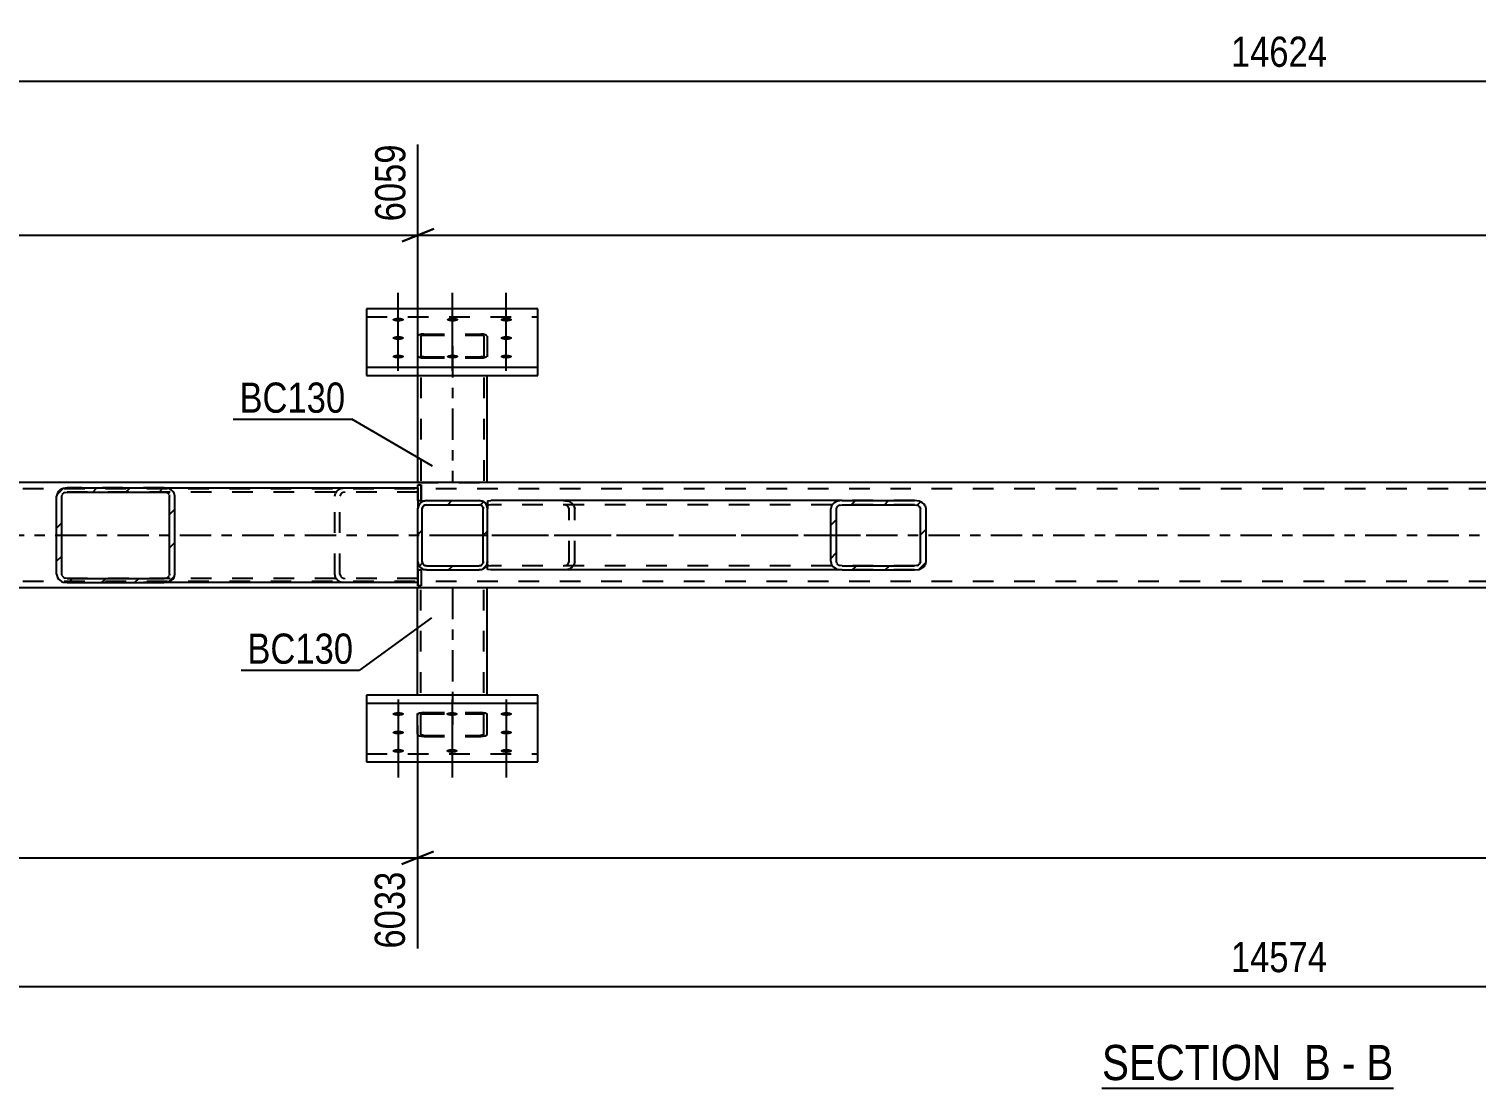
# Model space of a CAD drawing. Header units: millimetres. Extents: x 0 to 1189, y 0 to 841.
# Drawn here: x 302.8 to 440.2, y 292.9 to 393.4 of the extents above; entities that cross this region are included whole.
import ezdxf

# ---------------------------------------------------------------- set-up
doc = ezdxf.new("R2010")
doc.units = ezdxf.units.MM
doc.linetypes.add('DXK_LINE_DOT2', pattern=[3.9198, 1.9599, -1.9599])
doc.linetypes.add('DXK_LINE_DOT3', pattern=[5.9187, 2.979, -0.9799, 0.9799, -0.9799])
doc.styles.add('Arial Narrow', font='ARIALN.TTF', dxfattribs={"height": 0.2})

# ---------------------------------------------------------------- blocks, each defined once
blk = doc.blocks.new('Unknown-814738513-13 - 6341')
at = {"color": 6, "linetype": 'Continuous'}
blk.add_line((404.66, 292.86), (432.31, 292.86), dxfattribs=at)
at = {"color": 0, "linetype": 'Continuous'}
for points in [[(422.77, 293.61), (422.77, 297.11), (404.66, 297.11), (404.66, 293.61)], [(426.38, 293.61), (426.38, 297.11), (423.82, 297.11), (423.82, 293.61)], [(428.7, 293.61), (428.7, 297.11), (427.43, 297.11), (427.43, 293.61)], [(432.31, 293.61), (432.31, 297.11), (429.75, 297.11), (429.75, 293.61)]]:
    blk.add_wipeout(points, dxfattribs=at)
at = {"color": 7, "linetype": 'Continuous', "style": 'Arial Narrow'}
for s, p in [('SECTION ', (404.66, 293.61)), ('B', (423.82, 293.61)), ('B', (429.75, 293.61)), ('-', (427.43, 293.61))]:
    blk.add_text(s, height=3.34, dxfattribs=at).set_placement(p)
blk = doc.blocks.new('Part-814738513-6462 - 6341')
at = {"color": 2, "linetype": 'Continuous'}
for p, q in [((351.14, 330.15), (334.89, 330.15)), ((334.89, 330.15), (334.89, 323.84)), ((351.14, 323.84), (351.14, 330.15)), ((334.89, 329.4), (351.14, 329.4)), ((334.89, 323.84), (351.14, 323.84))]:
    blk.add_line(p, q, dxfattribs=at)
at = {"color": 7, "linetype": 'DXK_LINE_DOT2'}
blk.add_line((334.89, 324.59), (351.14, 324.59), dxfattribs=at)
blk = doc.blocks.new('Part-814738513-6428 - 6341')
at = {"linetype": 'Continuous'}
h = blk.add_hatch(dxfattribs=at)
h.set_pattern_fill('', scale=0.7, style=0, pattern_type=0)
h.set_pattern_definition([(45, (316.074, 340.897), (-1.57154, 1.57154), [])])
h.paths.add_polyline_path([(315.69, 340.84), (316.07, 340.9), (316.4, 341.07), (316.61, 341.33), (316.69, 341.64), (316.69, 349.04), (316.61, 349.34), (316.4, 349.6), (316.07, 349.78), (315.69, 349.84), (306.47, 349.84), (306.08, 349.78), (305.76, 349.6), (305.55, 349.34), (305.47, 349.04), (305.47, 341.64), (305.55, 341.33), (305.76, 341.07), (306.08, 340.9), (306.47, 340.84)])
h.paths.add_polyline_path([(306.28, 341.27), (306.11, 341.35), (306.01, 341.48), (305.97, 341.64), (305.97, 349.04), (306.01, 349.19), (306.11, 349.32), (306.28, 349.41), (306.47, 349.44), (315.69, 349.44), (315.88, 349.41), (316.04, 349.32), (316.15, 349.19), (316.19, 349.04), (316.19, 341.64), (316.15, 341.48), (316.04, 341.35), (315.88, 341.27), (315.69, 341.24), (306.47, 341.24)])
at = {"color": 2, "linetype": 'Continuous'}
for p, q in [((305.55, 349.34), (305.47, 349.04)), ((305.47, 341.64), (305.47, 349.04)), ((305.97, 349.04), (306.01, 349.19)), ((305.97, 341.64), (305.97, 349.04)), ((306.47, 349.84), (306.08, 349.78)), ((306.28, 349.41), (306.47, 349.44)), ((306.47, 349.84), (315.69, 349.84)), ((306.47, 349.44), (315.69, 349.44)), ((315.69, 349.84), (339.76, 349.84)), ((316.07, 349.78), (315.69, 349.84)), ((315.69, 349.44), (315.88, 349.41)), ((316.15, 349.19), (316.19, 349.04)), ((316.19, 341.64), (316.19, 349.04)), ((316.69, 349.04), (316.61, 349.34)), ((316.69, 341.64), (316.69, 349.04)), ((339.76, 348.64), (339.76, 347.84)), ((339.76, 342.04), (339.76, 342.84)), ((305.47, 341.64), (305.55, 341.33)), ((306.01, 341.48), (305.97, 341.64)), ((306.08, 340.9), (306.47, 340.84)), ((306.47, 341.24), (306.28, 341.27)), ((306.47, 341.24), (315.69, 341.24)), ((306.47, 340.84), (315.69, 340.84)), ((315.88, 341.27), (315.69, 341.24)), ((315.69, 340.84), (316.07, 340.9)), ((339.76, 340.84), (315.69, 340.84)), ((316.19, 341.64), (316.15, 341.48)), ((316.61, 341.33), (316.69, 341.64))]:
    blk.add_line(p, q, dxfattribs=at)
at = {"color": 7, "linetype": 'DXK_LINE_DOT2'}
for p, q in [((315.69, 349.84), (306.47, 349.84)), ((339.76, 349.44), (306.47, 349.44)), ((331.86, 349.04), (331.94, 349.34)), ((331.86, 341.64), (331.86, 349.04)), ((332.4, 349.19), (332.36, 349.04)), ((332.36, 341.64), (332.36, 349.04)), ((332.48, 349.78), (332.86, 349.84)), ((332.86, 349.44), (332.67, 349.41)), ((339.76, 349.84), (339.76, 349.44)), ((339.76, 349.6), (339.76, 348.64)), ((339.76, 342.84), (339.76, 347.84)), ((339.76, 340.84), (339.76, 342.04)), ((339.76, 341.24), (306.47, 341.24)), ((315.69, 340.84), (306.47, 340.84)), ((331.94, 341.33), (331.86, 341.64)), ((332.36, 341.64), (332.4, 341.48)), ((332.86, 340.84), (332.48, 340.9)), ((332.67, 341.27), (332.86, 341.24))]:
    blk.add_line(p, q, dxfattribs=at)
at = {"color": 2, "linetype": 'Continuous'}
for centre, radius, start, end in [((306.35, 348.89), 0.923, 106.7178, 150.749), ((306.41, 348.96), 0.461, 106.7178, 150.749), ((315.75, 348.96), 0.461, 29.251, 73.2822), ((315.81, 348.89), 0.923, 29.251, 73.2822), ((306.35, 341.78), 0.923, 209.251, 253.2822), ((306.41, 341.71), 0.461, 209.251, 253.2822), ((315.75, 341.71), 0.461, 286.7178, 330.749), ((315.81, 341.78), 0.923, 286.7178, 330.749)]:
    blk.add_arc(centre, radius, start, end, dxfattribs=at)
at = {"color": 7, "linetype": 'DXK_LINE_DOT2'}
for centre, radius, start, end in [((332.74, 348.89), 0.923, 106.7178, 150.749), ((332.8, 348.96), 0.461, 106.7178, 150.749), ((332.74, 341.78), 0.923, 209.251, 253.2822), ((332.8, 341.71), 0.461, 209.251, 253.2822)]:
    blk.add_arc(centre, radius, start, end, dxfattribs=at)
blk = doc.blocks.new('Part-814738513-6435 - 6341')
at = {"color": 2, "linetype": 'Continuous'}
for p, q in [((339.72, 330.15), (339.72, 340.34)), ((346.32, 330.15), (346.32, 340.34))]:
    blk.add_line(p, q, dxfattribs=at)
at = {"color": 7, "linetype": 'DXK_LINE_DOT2'}
for p, q in [((346.32, 340.34), (339.72, 340.34)), ((340.02, 326.45), (340.02, 340.34)), ((346.02, 326.45), (346.02, 340.34)), ((339.72, 326.45), (339.72, 330.15)), ((346.32, 326.45), (346.32, 330.15)), ((339.76, 328.37), (339.72, 328.29)), ((339.89, 328.44), (339.76, 328.37)), ((340.09, 328.48), (339.89, 328.44)), ((340.02, 328.29), (340.04, 328.33)), ((340.04, 328.33), (340.1, 328.37)), ((340.32, 328.5), (340.09, 328.48)), ((340.1, 328.37), (340.2, 328.39)), ((340.2, 328.39), (340.32, 328.4)), ((340.32, 328.5), (345.72, 328.5)), ((340.32, 328.4), (345.72, 328.4)), ((345.94, 328.48), (345.72, 328.5)), ((345.72, 328.4), (345.83, 328.39)), ((345.83, 328.39), (345.93, 328.37)), ((345.93, 328.37), (345.99, 328.33)), ((346.14, 328.44), (345.94, 328.48)), ((345.99, 328.33), (346.02, 328.29)), ((346.27, 328.37), (346.14, 328.44)), ((346.32, 328.29), (346.27, 328.37)), ((339.72, 326.45), (339.76, 326.37)), ((339.76, 326.37), (339.89, 326.3)), ((339.89, 326.3), (340.09, 326.26)), ((340.04, 326.41), (340.02, 326.45)), ((340.1, 326.37), (340.04, 326.41)), ((340.09, 326.26), (340.32, 326.24)), ((340.2, 326.35), (340.1, 326.37)), ((340.32, 326.34), (340.2, 326.35)), ((340.32, 326.34), (345.72, 326.34)), ((340.32, 326.24), (345.72, 326.24)), ((345.83, 326.35), (345.72, 326.34)), ((345.72, 326.24), (345.94, 326.26)), ((345.93, 326.37), (345.83, 326.35)), ((345.99, 326.41), (345.93, 326.37)), ((345.94, 326.26), (346.14, 326.3)), ((346.02, 326.45), (345.99, 326.41)), ((346.14, 326.3), (346.27, 326.37)), ((346.27, 326.37), (346.32, 326.45))]:
    blk.add_line(p, q, dxfattribs=at)
at = {"color": 7, "linetype": 'DXK_LINE_DOT3'}
blk.add_line((343.02, 340.34), (343.02, 327.37), dxfattribs=at)
blk = doc.blocks.new('Part-814738513-6383 - 6341')
at = {"color": 7, "linetype": 'DXK_LINE_DOT2'}
for p, q in [((339.76, 364.31), (339.72, 364.23)), ((339.72, 364.23), (339.72, 360.52)), ((339.89, 364.37), (339.76, 364.31)), ((340.09, 364.42), (339.89, 364.37)), ((340.02, 364.23), (340.04, 364.27)), ((340.02, 364.23), (340.02, 350.34)), ((340.04, 364.27), (340.1, 364.3)), ((340.32, 364.43), (340.09, 364.42)), ((340.1, 364.3), (340.2, 364.32)), ((340.2, 364.32), (340.32, 364.33)), ((340.32, 364.43), (345.72, 364.43)), ((340.32, 364.33), (345.72, 364.33)), ((345.94, 364.42), (345.72, 364.43)), ((345.72, 364.33), (345.83, 364.32)), ((345.83, 364.32), (345.93, 364.3)), ((345.93, 364.3), (345.99, 364.27)), ((346.14, 364.37), (345.94, 364.42)), ((345.99, 364.27), (346.02, 364.23)), ((346.02, 364.23), (346.02, 350.34)), ((346.27, 364.31), (346.14, 364.37)), ((346.32, 364.23), (346.27, 364.31)), ((346.32, 364.23), (346.32, 360.52)), ((339.72, 362.38), (339.76, 362.3)), ((339.76, 362.3), (339.89, 362.23)), ((339.89, 362.23), (340.09, 362.19)), ((340.04, 362.34), (340.02, 362.38)), ((340.1, 362.31), (340.04, 362.34)), ((340.09, 362.19), (340.32, 362.17)), ((340.2, 362.28), (340.1, 362.31)), ((340.32, 362.28), (340.2, 362.28)), ((340.32, 362.28), (345.72, 362.28)), ((340.32, 362.17), (345.72, 362.17)), ((345.83, 362.28), (345.72, 362.28)), ((345.72, 362.17), (345.94, 362.19)), ((345.93, 362.31), (345.83, 362.28)), ((345.99, 362.34), (345.93, 362.31)), ((345.94, 362.19), (346.14, 362.23)), ((346.02, 362.38), (345.99, 362.34)), ((346.14, 362.23), (346.27, 362.3)), ((346.27, 362.3), (346.32, 362.38)), ((339.72, 350.34), (346.32, 350.34))]:
    blk.add_line(p, q, dxfattribs=at)
at = {"color": 7, "linetype": 'DXK_LINE_DOT3'}
blk.add_line((343.02, 363.3), (343.02, 350.34), dxfattribs=at)
at = {"color": 2, "linetype": 'Continuous'}
for p, q in [((339.72, 360.52), (339.72, 350.34)), ((346.32, 350.34), (346.32, 360.52))]:
    blk.add_line(p, q, dxfattribs=at)
blk = doc.blocks.new('Part-814738513-6450 - 6341')
at = {"linetype": 'Continuous'}
h = blk.add_hatch(dxfattribs=at)
h.set_pattern_fill('', scale=0.7, style=0, pattern_type=0)
h.set_pattern_definition([(45, (345.8634, 342.097), (-1.57154, 1.57154), [])])
h.paths.add_polyline_path([(345.56, 342.04), (345.86, 342.1), (346.12, 342.27), (346.3, 342.53), (346.36, 342.84), (346.36, 347.84), (346.3, 348.14), (346.12, 348.4), (345.86, 348.58), (345.56, 348.64), (340.56, 348.64), (340.25, 348.58), (339.99, 348.4), (339.82, 348.14), (339.76, 347.84), (339.76, 342.84), (339.82, 342.53), (339.99, 342.27), (340.25, 342.1), (340.56, 342.04)])
h.paths.add_polyline_path([(340.4, 342.47), (340.27, 342.55), (340.19, 342.68), (340.16, 342.84), (340.16, 347.84), (340.19, 347.99), (340.27, 348.12), (340.4, 348.21), (340.56, 348.24), (345.56, 348.24), (345.71, 348.21), (345.84, 348.12), (345.93, 347.99), (345.96, 347.84), (345.96, 342.84), (345.93, 342.68), (345.84, 342.55), (345.71, 342.47), (345.56, 342.44), (340.56, 342.44)])
at = {"color": 7, "linetype": 'DXK_LINE_DOT2'}
for p, q in [((339.76, 347.84), (339.82, 348.14)), ((339.76, 342.84), (339.76, 347.84)), ((340.19, 347.99), (340.16, 347.84)), ((340.16, 342.84), (340.16, 347.84)), ((340.25, 348.58), (340.56, 348.64)), ((340.56, 348.24), (340.4, 348.21)), ((340.56, 348.64), (345.56, 348.64)), ((340.56, 348.24), (345.56, 348.24)), ((345.56, 348.64), (345.86, 348.58)), ((345.71, 348.21), (345.56, 348.24)), ((345.96, 347.84), (345.93, 347.99)), ((345.96, 342.84), (345.96, 347.84)), ((346.3, 348.14), (346.36, 347.84)), ((346.36, 342.84), (346.36, 347.84)), ((339.82, 342.53), (339.76, 342.84)), ((340.16, 342.84), (340.19, 342.68)), ((340.56, 342.04), (340.25, 342.1)), ((340.4, 342.47), (340.56, 342.44)), ((340.56, 342.44), (345.56, 342.44)), ((340.56, 342.04), (345.56, 342.04)), ((345.56, 342.44), (345.71, 342.47)), ((345.86, 342.1), (345.56, 342.04)), ((345.93, 342.68), (345.96, 342.84)), ((346.36, 342.84), (346.3, 342.53))]:
    blk.add_line(p, q, dxfattribs=at)
at = {"color": 2, "linetype": 'Continuous'}
for p, q in [((339.82, 348.14), (339.76, 347.84)), ((339.76, 342.84), (339.76, 347.84)), ((340.16, 347.84), (340.19, 347.99)), ((340.16, 342.84), (340.16, 347.84)), ((340.56, 348.64), (340.25, 348.58)), ((340.4, 348.21), (340.56, 348.24)), ((340.56, 348.64), (345.56, 348.64)), ((340.56, 348.24), (345.56, 348.24)), ((345.86, 348.58), (345.56, 348.64)), ((345.56, 348.24), (345.71, 348.21)), ((345.93, 347.99), (345.96, 347.84)), ((345.96, 342.84), (345.96, 347.84)), ((346.36, 347.84), (346.3, 348.14)), ((346.36, 342.84), (346.36, 347.84)), ((339.76, 342.84), (339.82, 342.53)), ((340.19, 342.68), (340.16, 342.84)), ((340.25, 342.1), (340.56, 342.04)), ((340.56, 342.44), (340.4, 342.47)), ((340.56, 342.44), (345.56, 342.44)), ((340.56, 342.04), (345.56, 342.04)), ((345.71, 342.47), (345.56, 342.44)), ((345.56, 342.04), (345.86, 342.1)), ((345.96, 342.84), (345.93, 342.68)), ((346.3, 342.53), (346.36, 342.84))]:
    blk.add_line(p, q, dxfattribs=at)
at = {"color": 7, "linetype": 'DXK_LINE_DOT2'}
for centre, radius, start, end in [((340.56, 347.84), 0.8, 112.5, 157.5), ((340.56, 347.84), 0.4, 112.5, 157.5), ((345.56, 347.84), 0.4, 22.5, 67.5), ((345.56, 347.84), 0.8, 22.5, 67.5), ((340.56, 342.84), 0.8, 202.5, 247.5), ((340.56, 342.84), 0.4, 202.5, 247.5), ((345.56, 342.84), 0.4, 292.5, 337.5), ((345.56, 342.84), 0.8, 292.5, 337.5)]:
    blk.add_arc(centre, radius, start, end, dxfattribs=at)
at = {"color": 2, "linetype": 'Continuous'}
for centre, radius, start, end in [((340.56, 347.84), 0.8, 112.5, 157.5), ((340.56, 347.84), 0.4, 112.5, 157.5), ((345.56, 347.84), 0.4, 22.5, 67.5), ((345.56, 347.84), 0.8, 22.5, 67.5), ((340.56, 342.84), 0.8, 202.5, 247.5), ((340.56, 342.84), 0.4, 202.5, 247.5), ((345.56, 342.84), 0.4, 292.5, 337.5), ((345.56, 342.84), 0.8, 292.5, 337.5)]:
    blk.add_arc(centre, radius, start, end, dxfattribs=at)
blk = doc.blocks.new('Part-814738513-6459 - 6341')
at = {"linetype": 'Continuous'}
h = blk.add_hatch(dxfattribs=at)
h.set_pattern_fill('', scale=0.7, style=0, pattern_type=0)
h.set_pattern_definition([(45, (387.3024, 342.097), (-1.57154, 1.57154), [])])
h.paths.add_polyline_path([(386.88, 342.04), (387.3, 342.1), (387.66, 342.27), (387.9, 342.53), (387.98, 342.84), (387.98, 347.84), (387.9, 348.14), (387.66, 348.4), (387.3, 348.58), (386.88, 348.64), (380.02, 348.64), (379.6, 348.58), (379.24, 348.4), (379, 348.14), (378.92, 347.84), (378.92, 342.84), (379, 342.53), (379.24, 342.27), (379.6, 342.1), (380.02, 342.04)])
h.paths.add_polyline_path([(379.81, 342.47), (379.63, 342.55), (379.51, 342.68), (379.47, 342.84), (379.47, 347.84), (379.51, 347.99), (379.63, 348.12), (379.81, 348.21), (380.02, 348.24), (386.88, 348.24), (387.09, 348.21), (387.27, 348.12), (387.39, 347.99), (387.43, 347.84), (387.43, 342.84), (387.39, 342.68), (387.27, 342.55), (387.09, 342.47), (386.88, 342.44), (380.02, 342.44)])
at = {"color": 2, "linetype": 'Continuous'}
for p, q in [((346.36, 348.59), (346.68, 348.64)), ((346.36, 348.59), (346.36, 347.84)), ((380.02, 348.64), (346.68, 348.64)), ((379, 348.14), (378.92, 347.84)), ((378.92, 342.84), (378.92, 347.84)), ((379.47, 347.84), (379.51, 347.99)), ((379.47, 342.84), (379.47, 347.84)), ((380.02, 348.64), (379.6, 348.58)), ((379.81, 348.21), (380.02, 348.24)), ((380.02, 348.64), (386.88, 348.64)), ((380.02, 348.24), (386.88, 348.24)), ((387.3, 348.58), (386.88, 348.64)), ((386.88, 348.24), (387.09, 348.21)), ((387.39, 347.99), (387.43, 347.84)), ((387.43, 342.84), (387.43, 347.84)), ((387.98, 347.84), (387.9, 348.14)), ((387.98, 342.84), (387.98, 347.84)), ((346.36, 342.1), (346.36, 342.84)), ((346.36, 342.08), (346.36, 342.1)), ((346.68, 342.04), (346.36, 342.08)), ((380.02, 342.04), (346.68, 342.04)), ((378.92, 342.84), (379, 342.53)), ((379.51, 342.68), (379.47, 342.84)), ((379.6, 342.1), (380.02, 342.04)), ((380.02, 342.44), (379.81, 342.47)), ((380.02, 342.44), (386.88, 342.44)), ((380.02, 342.04), (386.88, 342.04)), ((387.09, 342.47), (386.88, 342.44)), ((386.88, 342.04), (387.3, 342.1)), ((387.43, 342.84), (387.39, 342.68)), ((387.9, 342.53), (387.98, 342.84))]:
    blk.add_line(p, q, dxfattribs=at)
at = {"color": 7, "linetype": 'DXK_LINE_DOT2'}
for p, q in [((346.36, 348.59), (346.36, 348.15)), ((346.47, 348.21), (346.36, 348.15)), ((346.36, 342.27), (346.36, 347.84)), ((346.68, 348.24), (346.47, 348.21)), ((386.88, 348.24), (346.68, 348.24)), ((353.54, 348.64), (353.96, 348.58)), ((353.75, 348.21), (353.54, 348.24)), ((354.09, 347.84), (354.05, 347.99)), ((354.09, 342.84), (354.09, 347.84)), ((354.56, 348.14), (354.64, 347.84)), ((354.64, 342.84), (354.64, 347.84)), ((386.88, 348.64), (380.02, 348.64)), ((346.36, 342.52), (346.47, 342.47)), ((346.47, 342.47), (346.68, 342.44)), ((386.88, 342.44), (346.68, 342.44)), ((353.54, 342.44), (353.75, 342.47)), ((353.96, 342.1), (353.54, 342.04)), ((354.05, 342.68), (354.09, 342.84)), ((354.64, 342.84), (354.56, 342.53)), ((386.88, 342.04), (380.02, 342.04))]:
    blk.add_line(p, q, dxfattribs=at)
at = {"color": 7, "linetype": 'DXK_LINE_DOT3'}
blk.add_line((343.26, 345.34), (383.45, 345.34), dxfattribs=at)
at = {"color": 7, "linetype": 'DXK_LINE_DOT2'}
for centre, radius, start, end in [((353.63, 347.72), 0.501, 32.4104, 75.4453), ((353.71, 347.61), 1, 32.4104, 75.4453), ((353.63, 342.95), 0.501, 284.5547, 327.5896), ((353.71, 343.07), 1, 284.5547, 327.5896)]:
    blk.add_arc(centre, radius, start, end, dxfattribs=at)
at = {"color": 2, "linetype": 'Continuous'}
for centre, radius, start, end in [((379.85, 347.61), 1, 104.5547, 147.5896), ((379.93, 347.72), 0.501, 104.5547, 147.5896), ((386.97, 347.72), 0.501, 32.4104, 75.4453), ((387.05, 347.61), 1, 32.4104, 75.4453), ((379.85, 343.07), 1, 212.4104, 255.4453), ((379.93, 342.95), 0.501, 212.4104, 255.4453), ((386.97, 342.95), 0.501, 284.5547, 327.5896), ((387.05, 343.07), 1, 284.5547, 327.5896)]:
    blk.add_arc(centre, radius, start, end, dxfattribs=at)
blk = doc.blocks.new('Part-814738513-6463 - 6341')
at = {"color": 2, "linetype": 'Continuous'}
for p, q in [((351.14, 366.83), (334.89, 366.83)), ((334.89, 366.83), (334.89, 360.52)), ((351.14, 360.52), (351.14, 366.83)), ((334.89, 361.28), (351.14, 361.28)), ((334.89, 360.52), (351.14, 360.52))]:
    blk.add_line(p, q, dxfattribs=at)
at = {"color": 7, "linetype": 'DXK_LINE_DOT2'}
blk.add_line((334.89, 366.08), (351.14, 366.08), dxfattribs=at)
blk = doc.blocks.new('Part-814738513-6497 - 6341')
at = {"color": 2, "linetype": 'Continuous'}
for p, q in [((760.76, 350.34), (92.26, 350.34)), ((760.76, 340.34), (92.26, 340.34))]:
    blk.add_line(p, q, dxfattribs=at)
at = {"color": 7, "linetype": 'DXK_LINE_DOT2'}
for p, q in [((766.76, 349.74), (92.26, 349.74)), ((766.76, 340.94), (92.26, 340.94))]:
    blk.add_line(p, q, dxfattribs=at)
at = {"color": 7, "linetype": 'DXK_LINE_DOT3'}
blk.add_line((92.26, 345.34), (766.76, 345.34), dxfattribs=at)
blk = doc.blocks.new('Bolt-814738513-6536 - 6341')
at = {"linetype": 'Continuous'}
for points in [[(337.89, 365.62), (337.78, 365.62), (337.67, 365.64), (337.57, 365.66), (337.48, 365.68), (337.41, 365.71), (337.37, 365.75), (337.34, 365.79), (337.34, 365.83), (337.37, 365.87), (337.41, 365.9), (337.48, 365.93), (337.57, 365.96), (337.67, 365.98), (337.78, 365.99), (337.89, 366), (338, 365.99), (338.11, 365.98), (338.21, 365.96), (338.3, 365.93), (338.37, 365.9), (338.41, 365.87), (338.44, 365.83), (338.44, 365.79), (338.41, 365.75), (338.37, 365.71), (338.3, 365.68), (338.21, 365.66), (338.11, 365.64), (338, 365.62)], [(343.04, 365.62), (342.93, 365.62), (342.82, 365.64), (342.72, 365.66), (342.63, 365.68), (342.56, 365.71), (342.52, 365.75), (342.49, 365.79), (342.49, 365.83), (342.52, 365.87), (342.56, 365.9), (342.63, 365.93), (342.72, 365.96), (342.82, 365.98), (342.93, 365.99), (343.04, 366), (343.15, 365.99), (343.26, 365.98), (343.36, 365.96), (343.45, 365.93), (343.52, 365.9), (343.56, 365.87), (343.59, 365.83), (343.59, 365.79), (343.56, 365.75), (343.52, 365.71), (343.45, 365.68), (343.36, 365.66), (343.26, 365.64), (343.15, 365.62)], [(348.14, 365.62), (348.03, 365.62), (347.92, 365.64), (347.82, 365.66), (347.73, 365.68), (347.66, 365.71), (347.62, 365.75), (347.59, 365.79), (347.59, 365.83), (347.62, 365.87), (347.66, 365.9), (347.73, 365.93), (347.82, 365.96), (347.92, 365.98), (348.03, 365.99), (348.14, 366), (348.25, 365.99), (348.36, 365.98), (348.46, 365.96), (348.55, 365.93), (348.62, 365.9), (348.66, 365.87), (348.69, 365.83), (348.69, 365.79), (348.66, 365.75), (348.62, 365.71), (348.55, 365.68), (348.46, 365.66), (348.36, 365.64), (348.25, 365.62)], [(337.89, 363.88), (337.78, 363.88), (337.67, 363.89), (337.57, 363.91), (337.48, 363.94), (337.41, 363.97), (337.37, 364.01), (337.34, 364.04), (337.34, 364.08), (337.37, 364.12), (337.41, 364.16), (337.48, 364.19), (337.57, 364.22), (337.67, 364.24), (337.78, 364.25), (337.89, 364.25), (338, 364.25), (338.11, 364.24), (338.21, 364.22), (338.3, 364.19), (338.37, 364.16), (338.41, 364.12), (338.44, 364.08), (338.44, 364.04), (338.41, 364.01), (338.37, 363.97), (338.3, 363.94), (338.21, 363.91), (338.11, 363.89), (338, 363.88)], [(348.14, 363.88), (348.03, 363.88), (347.92, 363.89), (347.82, 363.91), (347.73, 363.94), (347.66, 363.97), (347.62, 364.01), (347.59, 364.04), (347.59, 364.08), (347.62, 364.12), (347.66, 364.16), (347.73, 364.19), (347.82, 364.22), (347.92, 364.24), (348.03, 364.25), (348.14, 364.25), (348.25, 364.25), (348.36, 364.24), (348.46, 364.22), (348.55, 364.19), (348.62, 364.16), (348.66, 364.12), (348.69, 364.08), (348.69, 364.04), (348.66, 364.01), (348.62, 363.97), (348.55, 363.94), (348.46, 363.91), (348.36, 363.89), (348.25, 363.88)], [(337.89, 362.11), (337.78, 362.12), (337.67, 362.13), (337.57, 362.15), (337.48, 362.18), (337.41, 362.21), (337.37, 362.24), (337.34, 362.28), (337.34, 362.32), (337.37, 362.36), (337.41, 362.4), (337.48, 362.43), (337.57, 362.45), (337.67, 362.47), (337.78, 362.49), (337.89, 362.49), (338, 362.49), (338.11, 362.47), (338.21, 362.45), (338.3, 362.43), (338.37, 362.4), (338.41, 362.36), (338.44, 362.32), (338.44, 362.28), (338.41, 362.24), (338.37, 362.21), (338.3, 362.18), (338.21, 362.15), (338.11, 362.13), (338, 362.12)], [(343.04, 362.11), (342.93, 362.12), (342.82, 362.13), (342.72, 362.15), (342.63, 362.18), (342.56, 362.21), (342.52, 362.24), (342.49, 362.28), (342.49, 362.32), (342.52, 362.36), (342.56, 362.4), (342.63, 362.43), (342.72, 362.45), (342.82, 362.47), (342.93, 362.49), (343.04, 362.49), (343.15, 362.49), (343.26, 362.47), (343.36, 362.45), (343.45, 362.43), (343.52, 362.4), (343.56, 362.36), (343.59, 362.32), (343.59, 362.28), (343.56, 362.24), (343.52, 362.21), (343.45, 362.18), (343.36, 362.15), (343.26, 362.13), (343.15, 362.12)], [(348.14, 362.11), (348.03, 362.12), (347.92, 362.13), (347.82, 362.15), (347.73, 362.18), (347.66, 362.21), (347.62, 362.24), (347.59, 362.28), (347.59, 362.32), (347.62, 362.36), (347.66, 362.4), (347.73, 362.43), (347.82, 362.45), (347.92, 362.47), (348.03, 362.49), (348.14, 362.49), (348.25, 362.49), (348.36, 362.47), (348.46, 362.45), (348.55, 362.43), (348.62, 362.4), (348.66, 362.36), (348.69, 362.32), (348.69, 362.28), (348.66, 362.24), (348.62, 362.21), (348.55, 362.18), (348.46, 362.15), (348.36, 362.13), (348.25, 362.12)]]:
    blk.add_hatch(color=1, dxfattribs=at).paths.add_polyline_path(points)
at = {"color": 1, "linetype": 'Continuous'}
for p, q in [((337.89, 364.45), (337.89, 368.34)), ((343.04, 364.45), (343.04, 368.34)), ((348.14, 364.45), (348.14, 368.34)), ((337.89, 362.7), (337.89, 366.6)), ((348.14, 362.7), (348.14, 366.6)), ((337.89, 360.94), (337.89, 364.84)), ((343.04, 360.94), (343.04, 364.84)), ((348.14, 360.94), (348.14, 364.84))]:
    blk.add_line(p, q, dxfattribs=at)
blk = doc.blocks.new('Bolt-814738513-6537 - 6341')
at = {"linetype": 'Continuous'}
for points in [[(337.89, 328.56), (338, 328.55), (338.11, 328.54), (338.21, 328.52), (338.3, 328.5), (338.37, 328.46), (338.41, 328.43), (338.44, 328.39), (338.44, 328.35), (338.41, 328.31), (338.37, 328.28), (338.3, 328.24), (338.21, 328.22), (338.11, 328.2), (338, 328.19), (337.89, 328.18), (337.78, 328.19), (337.67, 328.2), (337.57, 328.22), (337.48, 328.24), (337.41, 328.28), (337.37, 328.31), (337.34, 328.35), (337.34, 328.39), (337.37, 328.43), (337.41, 328.46), (337.48, 328.5), (337.57, 328.52), (337.67, 328.54), (337.78, 328.55)], [(342.99, 328.56), (343.1, 328.55), (343.21, 328.54), (343.31, 328.52), (343.4, 328.5), (343.47, 328.46), (343.51, 328.43), (343.54, 328.39), (343.54, 328.35), (343.51, 328.31), (343.47, 328.28), (343.4, 328.24), (343.31, 328.22), (343.21, 328.2), (343.1, 328.19), (342.99, 328.18), (342.88, 328.19), (342.77, 328.2), (342.67, 328.22), (342.58, 328.24), (342.51, 328.28), (342.47, 328.31), (342.44, 328.35), (342.44, 328.39), (342.47, 328.43), (342.51, 328.46), (342.58, 328.5), (342.67, 328.52), (342.77, 328.54), (342.88, 328.55)], [(348.14, 328.56), (348.25, 328.55), (348.36, 328.54), (348.46, 328.52), (348.55, 328.5), (348.62, 328.46), (348.66, 328.43), (348.69, 328.39), (348.69, 328.35), (348.66, 328.31), (348.62, 328.28), (348.55, 328.24), (348.46, 328.22), (348.36, 328.2), (348.25, 328.19), (348.14, 328.18), (348.03, 328.19), (347.92, 328.2), (347.82, 328.22), (347.73, 328.24), (347.66, 328.28), (347.62, 328.31), (347.59, 328.35), (347.59, 328.39), (347.62, 328.43), (347.66, 328.46), (347.73, 328.5), (347.82, 328.52), (347.92, 328.54), (348.03, 328.55)], [(337.89, 326.8), (338, 326.79), (338.11, 326.78), (338.21, 326.76), (338.3, 326.74), (338.37, 326.7), (338.41, 326.67), (338.44, 326.63), (338.44, 326.59), (338.41, 326.55), (338.37, 326.52), (338.3, 326.48), (338.21, 326.46), (338.11, 326.44), (338, 326.43), (337.89, 326.42), (337.78, 326.43), (337.67, 326.44), (337.57, 326.46), (337.48, 326.48), (337.41, 326.52), (337.37, 326.55), (337.34, 326.59), (337.34, 326.63), (337.37, 326.67), (337.41, 326.7), (337.48, 326.74), (337.57, 326.76), (337.67, 326.78), (337.78, 326.79)], [(348.14, 326.8), (348.25, 326.79), (348.36, 326.78), (348.46, 326.76), (348.55, 326.74), (348.62, 326.7), (348.66, 326.67), (348.69, 326.63), (348.69, 326.59), (348.66, 326.55), (348.62, 326.52), (348.55, 326.48), (348.46, 326.46), (348.36, 326.44), (348.25, 326.43), (348.14, 326.42), (348.03, 326.43), (347.92, 326.44), (347.82, 326.46), (347.73, 326.48), (347.66, 326.52), (347.62, 326.55), (347.59, 326.59), (347.59, 326.63), (347.62, 326.67), (347.66, 326.7), (347.73, 326.74), (347.82, 326.76), (347.92, 326.78), (348.03, 326.79)], [(337.89, 325.05), (338, 325.05), (338.11, 325.04), (338.21, 325.02), (338.3, 324.99), (338.37, 324.96), (338.41, 324.92), (338.44, 324.88), (338.44, 324.85), (338.41, 324.81), (338.37, 324.77), (338.3, 324.74), (338.21, 324.71), (338.11, 324.69), (338, 324.68), (337.89, 324.68), (337.78, 324.68), (337.67, 324.69), (337.57, 324.71), (337.48, 324.74), (337.41, 324.77), (337.37, 324.81), (337.34, 324.85), (337.34, 324.88), (337.37, 324.92), (337.41, 324.96), (337.48, 324.99), (337.57, 325.02), (337.67, 325.04), (337.78, 325.05)], [(342.99, 325.05), (343.1, 325.05), (343.21, 325.04), (343.31, 325.02), (343.4, 324.99), (343.47, 324.96), (343.51, 324.92), (343.54, 324.88), (343.54, 324.85), (343.51, 324.81), (343.47, 324.77), (343.4, 324.74), (343.31, 324.71), (343.21, 324.69), (343.1, 324.68), (342.99, 324.68), (342.88, 324.68), (342.77, 324.69), (342.67, 324.71), (342.58, 324.74), (342.51, 324.77), (342.47, 324.81), (342.44, 324.85), (342.44, 324.88), (342.47, 324.92), (342.51, 324.96), (342.58, 324.99), (342.67, 325.02), (342.77, 325.04), (342.88, 325.05)], [(348.14, 325.05), (348.25, 325.05), (348.36, 325.04), (348.46, 325.02), (348.55, 324.99), (348.62, 324.96), (348.66, 324.92), (348.69, 324.88), (348.69, 324.85), (348.66, 324.81), (348.62, 324.77), (348.55, 324.74), (348.46, 324.71), (348.36, 324.69), (348.25, 324.68), (348.14, 324.68), (348.03, 324.68), (347.92, 324.69), (347.82, 324.71), (347.73, 324.74), (347.66, 324.77), (347.62, 324.81), (347.59, 324.85), (347.59, 324.88), (347.62, 324.92), (347.66, 324.96), (347.73, 324.99), (347.82, 325.02), (347.92, 325.04), (348.03, 325.05)]]:
    blk.add_hatch(color=1, dxfattribs=at).paths.add_polyline_path(points)
at = {"color": 1, "linetype": 'Continuous'}
for p, q in [((337.89, 329.73), (337.89, 325.83)), ((342.99, 329.73), (342.99, 325.83)), ((348.14, 329.73), (348.14, 325.83)), ((337.89, 327.97), (337.89, 324.07)), ((348.14, 327.97), (348.14, 324.07)), ((337.89, 326.23), (337.89, 322.33)), ((342.99, 326.23), (342.99, 322.33)), ((348.14, 326.23), (348.14, 322.33))]:
    blk.add_line(p, q, dxfattribs=at)
blk = doc.blocks.new('Part-814738513-6556 - 6341')
at = {"color": 2, "linetype": 'Continuous'}
for p, q in [((339.76, 350.14), (339.76, 350.14)), ((339.76, 350.14), (340.06, 350.14)), ((339.76, 348.64), (339.76, 350.14)), ((340.06, 350.14), (340.06, 350.14)), ((340.06, 348.64), (340.06, 350.14)), ((339.76, 348.64), (340.06, 348.64)), ((340.06, 348.64), (340.06, 348.64))]:
    blk.add_line(p, q, dxfattribs=at)
at = {"color": 7, "linetype": 'DXK_LINE_DOT2'}
for p, q in [((339.76, 348.64), (339.76, 350.14)), ((340.06, 350.14), (340.06, 348.64)), ((340.06, 348.64), (340.06, 348.64))]:
    blk.add_line(p, q, dxfattribs=at)
blk = doc.blocks.new('Part-814738513-6557 - 6341')
at = {"color": 2, "linetype": 'Continuous'}
for p, q in [((339.76, 342.04), (339.76, 342.04)), ((339.76, 342.04), (339.76, 340.54)), ((339.76, 342.04), (340.06, 342.04)), ((340.06, 342.04), (340.06, 342.04)), ((340.06, 342.04), (340.06, 340.54)), ((340.06, 340.54), (339.76, 340.54)), ((340.06, 340.54), (340.06, 340.54))]:
    blk.add_line(p, q, dxfattribs=at)
at = {"color": 7, "linetype": 'DXK_LINE_DOT2'}
for p, q in [((339.76, 340.54), (339.76, 342.04)), ((340.06, 342.04), (340.06, 340.54))]:
    blk.add_line(p, q, dxfattribs=at)
blk = doc.blocks.new('StraightDimension-814738513-6691 - 6341')
at = {"color": 7, "linetype": 'Continuous'}
for p, q in [((161.59, 330.97), (161.59, 306.1)), ((339.72, 327.29), (339.72, 306.1)), ((163.09, 315.32), (160.09, 314.12)), ((161.59, 314.72), (339.72, 314.72)), ((338.22, 314.12), (341.22, 315.32))]:
    blk.add_line(p, q, dxfattribs=at)
at = {"color": 0}
blk.add_wipeout([(254.91, 315.47), (254.91, 319.67), (246.39, 319.67), (246.39, 315.47)], dxfattribs=at)
at = {"color": 3, "style": 'Arial Narrow'}
blk.add_text('3563', height=2.863, dxfattribs=at).set_placement((246.99, 316.07))
at = {"color": 0, "linetype": 'Continuous'}
blk.add_wipeout([(339.12, 314.02), (334.92, 314.02), (334.92, 305.5), (339.12, 305.5)], dxfattribs=at)
at = {"color": 3, "linetype": 'Continuous', "style": 'Arial Narrow'}
blk.add_text('6033', height=2.863, rotation=90.0002, dxfattribs=at).set_placement((338.52, 306.1))
blk = doc.blocks.new('StraightDimension-814738513-6577 - 6341')
at = {"color": 7, "linetype": 'Continuous'}
blk.add_line((74.91, 388.46), (768.01, 388.46), dxfattribs=at)
at = {"color": 0}
blk.add_wipeout([(426.63, 389.21), (426.63, 393.41), (416.29, 393.41), (416.29, 389.21)], dxfattribs=at)
at = {"color": 3, "style": 'Arial Narrow'}
blk.add_text('14624', height=2.863, dxfattribs=at).set_placement((416.89, 389.81))
blk = doc.blocks.new('StraightDimension-814738513-6702 - 6341')
at = {"color": 7, "linetype": 'Continuous'}
for p, q in [((339.72, 327.29), (339.72, 306.1)), ((341.22, 315.32), (338.22, 314.12)), ((339.72, 314.72), (639.72, 314.72))]:
    blk.add_line(p, q, dxfattribs=at)
blk = doc.blocks.new('StraightDimension-814738513-6753 - 6341')
at = {"color": 7, "linetype": 'Continuous'}
for p, q in [((339.76, 351.34), (339.76, 382.45)), ((341.26, 374.44), (338.26, 373.24)), ((339.76, 373.84), (639.72, 373.84))]:
    blk.add_line(p, q, dxfattribs=at)
blk = doc.blocks.new('StraightDimension-814738513-6776 - 6341')
at = {"color": 7, "linetype": 'Continuous'}
for p, q in [((161.59, 356.43), (161.59, 382.45)), ((339.76, 351.34), (339.76, 382.45)), ((163.09, 374.44), (160.09, 373.24)), ((161.59, 373.84), (339.76, 373.84)), ((338.26, 373.24), (341.26, 374.44))]:
    blk.add_line(p, q, dxfattribs=at)
at = {"color": 0}
blk.add_wipeout([(254.93, 374.59), (254.93, 378.79), (246.42, 378.79), (246.42, 374.59)], dxfattribs=at)
at = {"color": 3, "style": 'Arial Narrow'}
blk.add_text('3563', height=2.863, dxfattribs=at).set_placement((247.02, 375.19))
at = {"color": 0, "linetype": 'Continuous'}
blk.add_wipeout([(339.16, 383.05), (334.96, 383.05), (334.96, 374.54), (339.16, 374.54)], dxfattribs=at)
at = {"color": 3, "linetype": 'Continuous', "style": 'Arial Narrow'}
blk.add_text('6059', height=2.863, rotation=90.0002, dxfattribs=at).set_placement((338.56, 375.14))
blk = doc.blocks.new('StraightDimension-814738513-18911 - 6341')
at = {"color": 7, "linetype": 'Continuous'}
blk.add_line((76.16, 302.51), (766.76, 302.51), dxfattribs=at)
at = {"color": 0}
blk.add_wipeout([(426.63, 303.26), (426.63, 307.46), (416.29, 307.46), (416.29, 303.26)], dxfattribs=at)
at = {"color": 3, "style": 'Arial Narrow'}
blk.add_text('14574', height=2.863, dxfattribs=at).set_placement((416.89, 303.86))
blk = doc.blocks.new('Mark-814738513-6431 - 6341')
at = {"color": 0}
blk.add_wipeout([(333.62, 333.14), (333.62, 336.14), (323.57, 336.14), (323.57, 333.14)], dxfattribs=at)
blk.add_wipeout([(333.62, 333.14), (333.62, 336.14), (323.57, 336.14), (323.57, 333.14)], dxfattribs=at)
at = {"color": 30, "linetype": 'Continuous'}
for p in [(341.05, 337.5), (322.97, 332.54)]:
    blk.add_line(p, (334.22, 332.54), dxfattribs=at)
at = {"color": 3, "style": 'Arial Narrow'}
blk.add_text('BC130', height=2.863, dxfattribs=at).set_placement((323.57, 333.14))
blk = doc.blocks.new('Mark-814738513-6379 - 6341')
at = {"color": 0}
blk.add_wipeout([(332.87, 356.97), (332.87, 359.97), (322.82, 359.97), (322.82, 356.97)], dxfattribs=at)
blk.add_wipeout([(332.87, 356.97), (332.87, 359.97), (322.82, 359.97), (322.82, 356.97)], dxfattribs=at)
at = {"color": 30, "linetype": 'Continuous'}
for p in [(322.22, 356.37), (341.13, 351.89)]:
    blk.add_line(p, (333.47, 356.37), dxfattribs=at)
at = {"color": 3, "style": 'Arial Narrow'}
blk.add_text('BC130', height=2.863, dxfattribs=at).set_placement((322.82, 356.97))

msp = doc.modelspace()

# ---------------------------------------------------------------- block references
for name in ['Bolt-814738513-6536 - 6341', 'Part-814738513-6463 - 6341', 'Part-814738513-6383 - 6341', 'Part-814738513-6497 - 6341', 'Part-814738513-6428 - 6341', 'Part-814738513-6556 - 6341', 'Part-814738513-6450 - 6341', 'Part-814738513-6459 - 6341', 'Part-814738513-6557 - 6341', 'Part-814738513-6435 - 6341', 'Part-814738513-6462 - 6341', 'Bolt-814738513-6537 - 6341', 'Unknown-814738513-13 - 6341']:
    msp.add_blockref(name, (0, 0))

# ---------------------------------------------------------------- next in the draw order: block references
for name in ['StraightDimension-814738513-6577 - 6341', 'StraightDimension-814738513-6691 - 6341']:
    msp.add_blockref(name, (0, 0))

# ---------------------------------------------------------------- next in the draw order: block references
for name in ['StraightDimension-814738513-6753 - 6341', 'StraightDimension-814738513-6702 - 6341']:
    msp.add_blockref(name, (0, 0))

# ---------------------------------------------------------------- next in the draw order: block references
for name in ['StraightDimension-814738513-6776 - 6341', 'StraightDimension-814738513-18911 - 6341']:
    msp.add_blockref(name, (0, 0))

# ---------------------------------------------------------------- next in the draw order: block references
for name in ['Mark-814738513-6379 - 6341', 'Mark-814738513-6431 - 6341']:
    msp.add_blockref(name, (0, 0))

doc.saveas('drawing.dxf')
